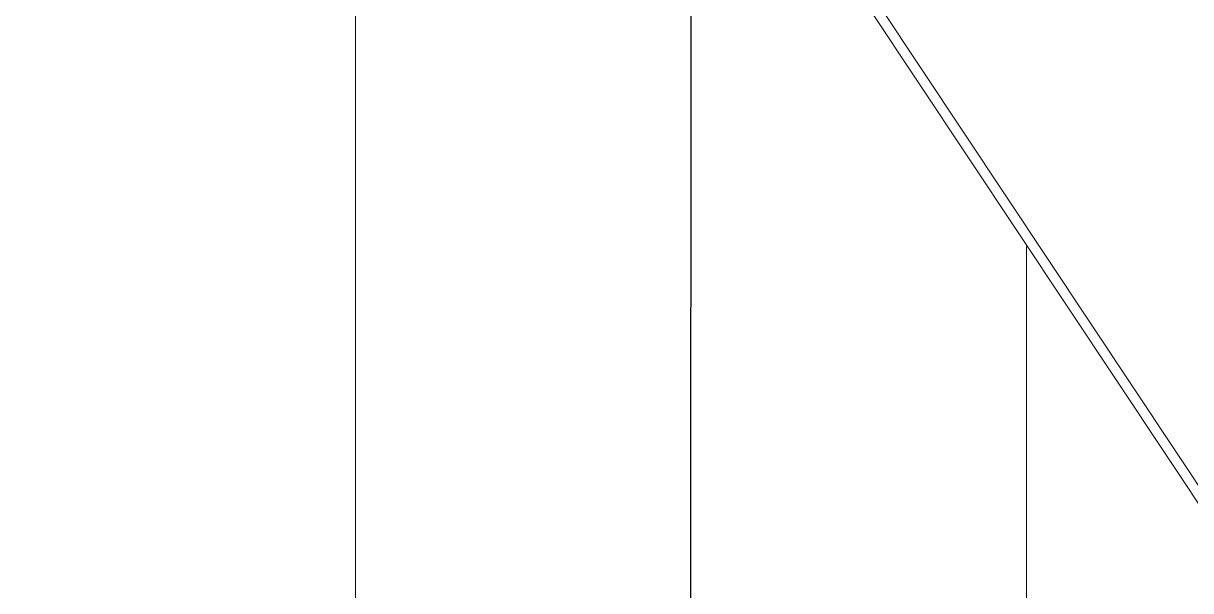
# Model space of a CAD drawing. Extents: x -181672 to 290600, y -29000 to 395522.
# Drawn here: x 5015.6 to 5099.7, y 37526.5 to 37567.3 of the extents above; entities that cross this region are included whole.
import ezdxf

# ---------------------------------------------------------------- set-up
doc = ezdxf.new("R2010")
doc.units = 0
doc.header["$LTSCALE"] = 10
doc.linetypes.add('XFM7Q20PCW-200K$0$ACAD_ISO03W100', pattern=[30, 12, -18])
doc.layers.add('XFM7Q20PCW-200K$0$PCW EQ (FUTURE)', color=252, linetype='XFM7Q20PCW-200K$0$ACAD_ISO03W100', lineweight=9)

# ---------------------------------------------------------------- blocks, each defined once
blk = doc.blocks.new('XFM7P20PCW')
blk.add_line((5064.16395, 38537.4322), (5062.66031, 35616.28974))
blk = doc.blocks.new('XFM7Q20PCW-200K$0$漢唐美光 8NHV4A-10FDA-NC150-M - 漢唐美光 8NHV4A-10FDA-NC150-M-V1107-CUB_L40')
for p, q in [((-441.852, -50.456), (-480.847, -76.377)), ((-441.172, -50.87), (-480.731, -77.166)), ((-463.622, -65.794), (-416.517, -65.794)), ((-417.537, -114.094), (-502.149, -114.094))]:
    blk.add_line(p, q)
blk.add_circle((-526.149, -89.944), 379.979)
for radius, start, end in [(117.511, 0, 180), (116.611, 0, 180), (117.511, 180, 0), (116.611, 180, 0)]:
    blk.add_arc((-526.149, -89.944), radius, start, end)
blk = doc.blocks.new('XFM7Q20PCW-200K')
at = {"layer": 'XFM7Q20PCW-200K$0$PCW EQ (FUTURE)', "rotation": 270}
blk.add_blockref('XFM7Q20PCW-200K$0$漢唐美光 8NHV4A-10FDA-NC150-M - 漢唐美光 8NHV4A-10FDA-NC150-M-V1107-CUB_L40', (5153.632, 37087.716), dxfattribs=at)

msp = doc.modelspace()

# ---------------------------------------------------------------- block references
for name in ['XFM7P20PCW', 'XFM7Q20PCW-200K']:
    msp.add_blockref(name, (0, 0))

doc.saveas('drawing.dxf')
